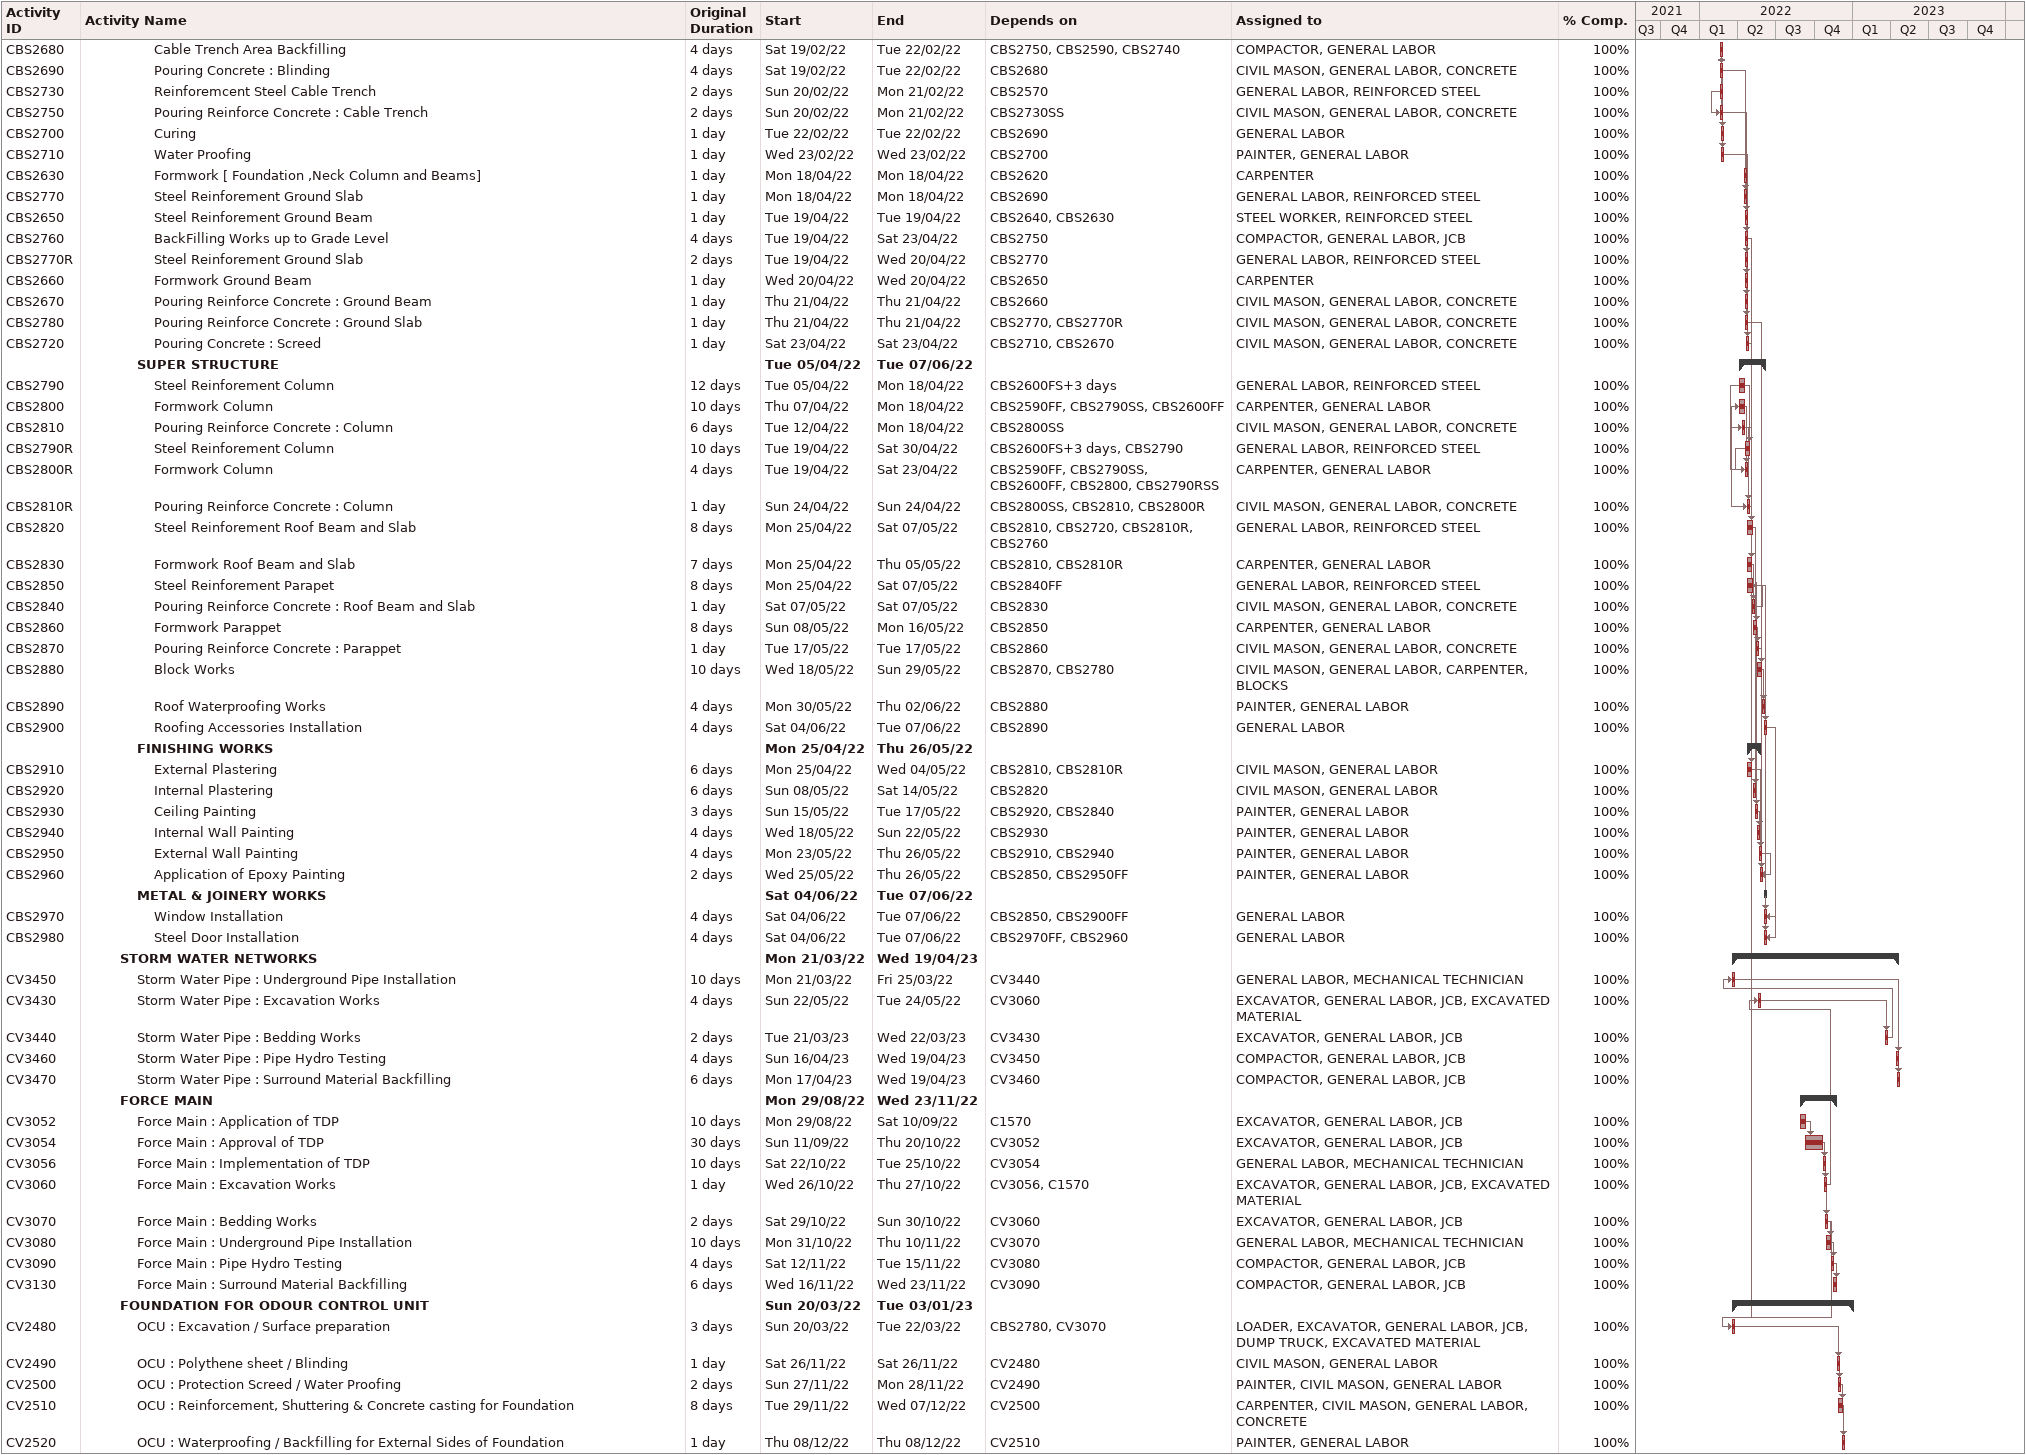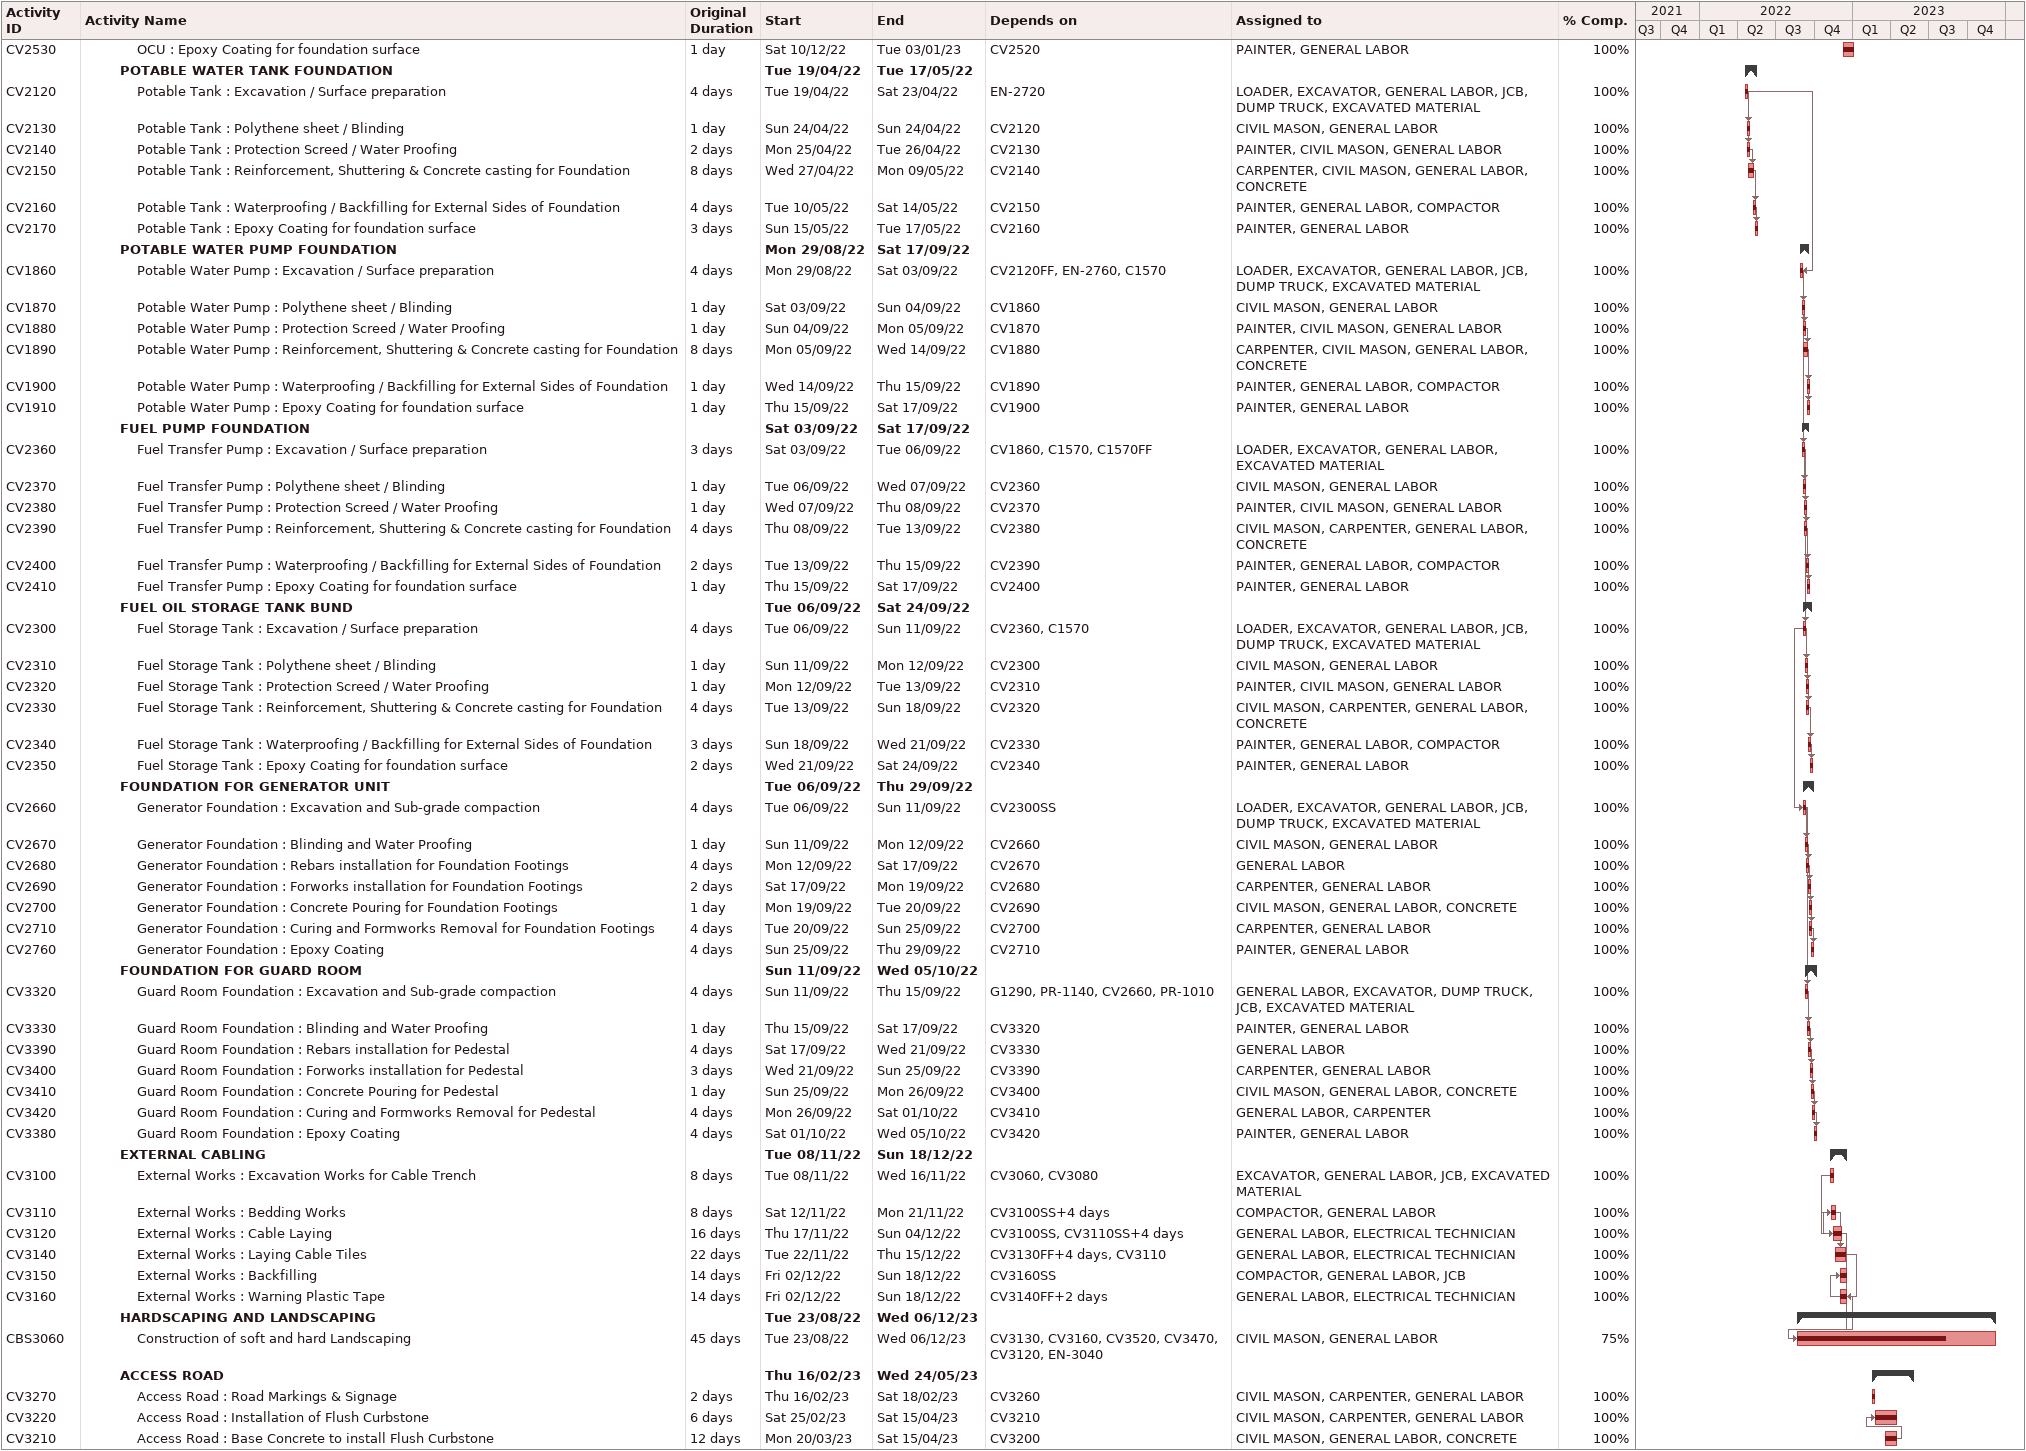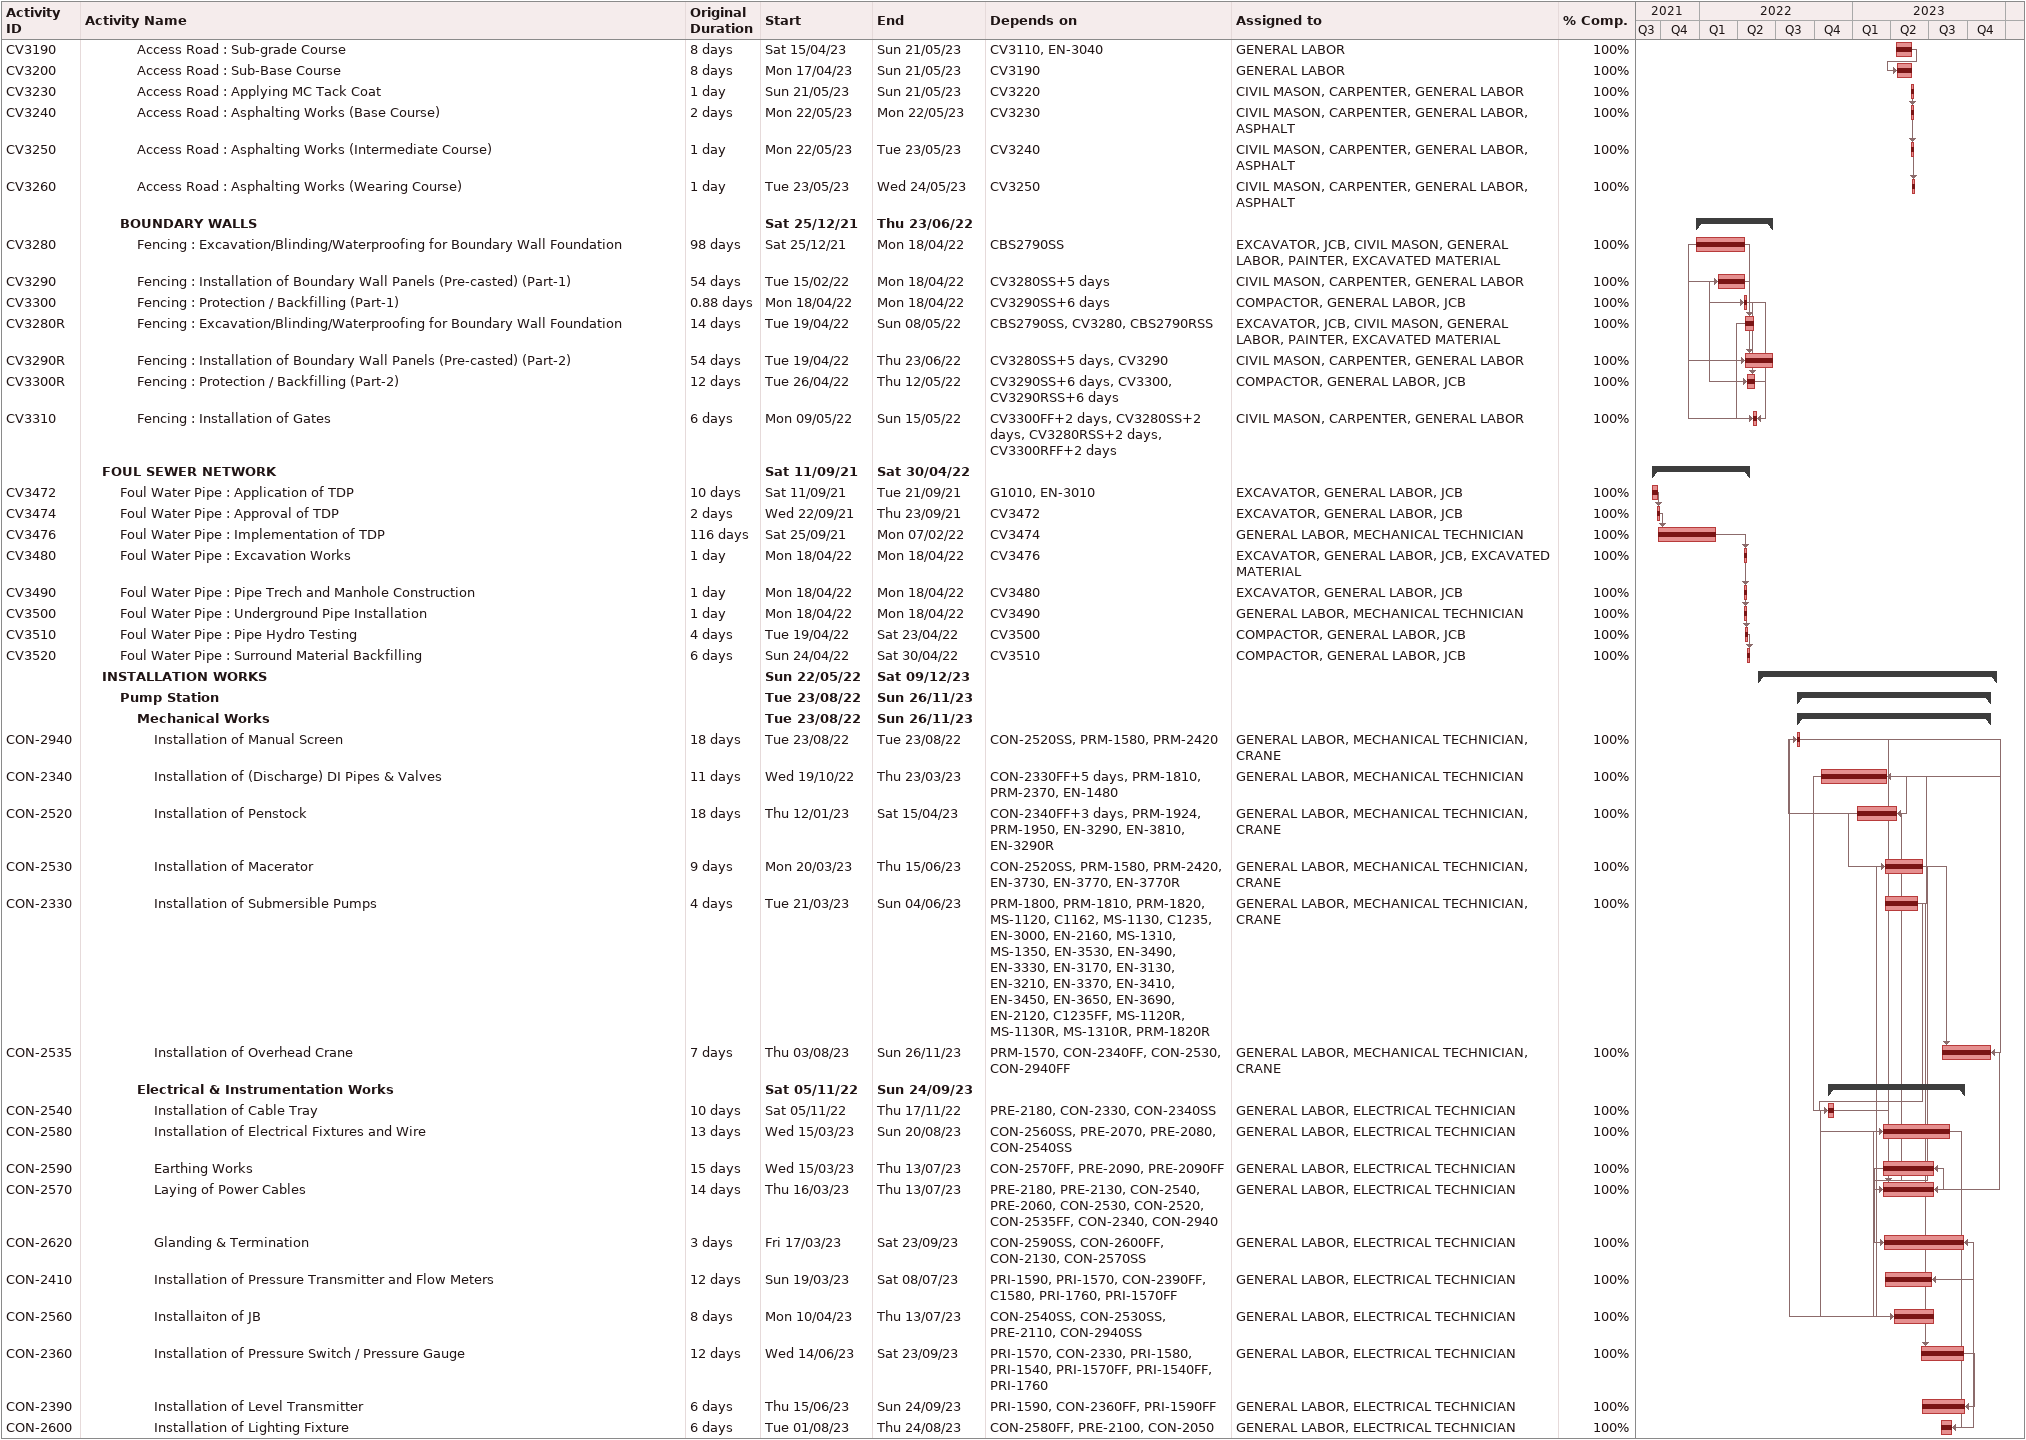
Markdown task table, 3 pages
| ID | Level | Task | Original duration | Start | Finish | Predecessors | Resources | % complete |
|---|---|---|---|---|---|---|---|---|
| CBS2680 | 5 | Cable Trench Area Backfilling | 4d | 2022-02-19 | 2022-02-22 | CBS2750, CBS2590, CBS2740 | COMPACTOR, GENERAL LABOR | 100 |
| CBS2690 | 5 | Pouring Concrete : Blinding | 4d | 2022-02-19 | 2022-02-22 | CBS2680 | CIVIL MASON, GENERAL LABOR, CONCRETE | 100 |
| CBS2730 | 5 | Reinforemcent Steel Cable Trench | 2d | 2022-02-20 | 2022-02-21 | CBS2570 | GENERAL LABOR, REINFORCED STEEL | 100 |
| CBS2750 | 5 | Pouring Reinforce Concrete : Cable Trench | 2d | 2022-02-20 | 2022-02-21 | CBS2730SS | CIVIL MASON, GENERAL LABOR, CONCRETE | 100 |
| CBS2700 | 5 | Curing | 1d | 2022-02-22 | 2022-02-22 | CBS2690 | GENERAL LABOR | 100 |
| CBS2710 | 5 | Water Proofing | 1d | 2022-02-23 | 2022-02-23 | CBS2700 | PAINTER, GENERAL LABOR | 100 |
| CBS2630 | 5 | Formwork [ Foundation ,Neck Column and Beams] | 1d | 2022-04-18 | 2022-04-18 | CBS2620 | CARPENTER | 100 |
| CBS2770 | 5 | Steel Reinforement Ground Slab | 1d | 2022-04-18 | 2022-04-18 | CBS2690 | GENERAL LABOR, REINFORCED STEEL | 100 |
| CBS2650 | 5 | Steel Reinforement Ground Beam | 1d | 2022-04-19 | 2022-04-19 | CBS2640, CBS2630 | STEEL WORKER, REINFORCED STEEL | 100 |
| CBS2760 | 5 | BackFilling Works up to Grade Level | 4d | 2022-04-19 | 2022-04-23 | CBS2750 | COMPACTOR, GENERAL LABOR, JCB | 100 |
| CBS2770R | 5 | Steel Reinforement Ground Slab | 2d | 2022-04-19 | 2022-04-20 | CBS2770 | GENERAL LABOR, REINFORCED STEEL | 100 |
| CBS2660 | 5 | Formwork Ground Beam | 1d | 2022-04-20 | 2022-04-20 | CBS2650 | CARPENTER | 100 |
| CBS2670 | 5 | Pouring Reinforce Concrete : Ground Beam | 1d | 2022-04-21 | 2022-04-21 | CBS2660 | CIVIL MASON, GENERAL LABOR, CONCRETE | 100 |
| CBS2780 | 5 | Pouring Reinforce Concrete : Ground Slab | 1d | 2022-04-21 | 2022-04-21 | CBS2770, CBS2770R | CIVIL MASON, GENERAL LABOR, CONCRETE | 100 |
| CBS2720 | 5 | Pouring Concrete : Screed | 1d | 2022-04-23 | 2022-04-23 | CBS2710, CBS2670 | CIVIL MASON, GENERAL LABOR, CONCRETE | 100 |
|  | 4 | **SUPER STRUCTURE** |  | 2022-04-05 | 2022-06-07 |  |  |  |
| CBS2790 | 5 | Steel Reinforement Column | 12d | 2022-04-05 | 2022-04-18 | CBS2600FS+3d | GENERAL LABOR, REINFORCED STEEL | 100 |
| CBS2800 | 5 | Formwork Column | 10d | 2022-04-07 | 2022-04-18 | CBS2590FF, CBS2790SS, CBS2600FF | CARPENTER, GENERAL LABOR | 100 |
| CBS2810 | 5 | Pouring Reinforce Concrete : Column | 6d | 2022-04-12 | 2022-04-18 | CBS2800SS | CIVIL MASON, GENERAL LABOR, CONCRETE | 100 |
| CBS2790R | 5 | Steel Reinforement Column | 10d | 2022-04-19 | 2022-04-30 | CBS2600FS+3d, CBS2790 | GENERAL LABOR, REINFORCED STEEL | 100 |
| CBS2800R | 5 | Formwork Column | 4d | 2022-04-19 | 2022-04-23 | CBS2590FF, CBS2790SS, CBS2600FF, CBS2800, CBS2790RSS | CARPENTER, GENERAL LABOR | 100 |
| CBS2810R | 5 | Pouring Reinforce Concrete : Column | 1d | 2022-04-24 | 2022-04-24 | CBS2800SS, CBS2810, CBS2800R | CIVIL MASON, GENERAL LABOR, CONCRETE | 100 |
| CBS2820 | 5 | Steel Reinforement Roof Beam and Slab | 8d | 2022-04-25 | 2022-05-07 | CBS2810, CBS2720, CBS2810R, CBS2760 | GENERAL LABOR, REINFORCED STEEL | 100 |
| CBS2830 | 5 | Formwork Roof Beam and Slab | 7d | 2022-04-25 | 2022-05-05 | CBS2810, CBS2810R | CARPENTER, GENERAL LABOR | 100 |
| CBS2850 | 5 | Steel Reinforement Parapet | 8d | 2022-04-25 | 2022-05-07 | CBS2840FF | GENERAL LABOR, REINFORCED STEEL | 100 |
| CBS2840 | 5 | Pouring Reinforce Concrete : Roof Beam and Slab | 1d | 2022-05-07 | 2022-05-07 | CBS2830 | CIVIL MASON, GENERAL LABOR, CONCRETE | 100 |
| CBS2860 | 5 | Formwork Parappet | 8d | 2022-05-08 | 2022-05-16 | CBS2850 | CARPENTER, GENERAL LABOR | 100 |
| CBS2870 | 5 | Pouring Reinforce Concrete : Parappet | 1d | 2022-05-17 | 2022-05-17 | CBS2860 | CIVIL MASON, GENERAL LABOR, CONCRETE | 100 |
| CBS2880 | 5 | Block Works | 10d | 2022-05-18 | 2022-05-29 | CBS2870, CBS2780 | CIVIL MASON, GENERAL LABOR, CARPENTER, BLOCKS | 100 |
| CBS2890 | 5 | Roof Waterproofing Works | 4d | 2022-05-30 | 2022-06-02 | CBS2880 | PAINTER, GENERAL LABOR | 100 |
| CBS2900 | 5 | Roofing Accessories Installation | 4d | 2022-06-04 | 2022-06-07 | CBS2890 | GENERAL LABOR | 100 |
|  | 4 | **FINISHING WORKS** |  | 2022-04-25 | 2022-05-26 |  |  |  |
| CBS2910 | 5 | External Plastering | 6d | 2022-04-25 | 2022-05-04 | CBS2810, CBS2810R | CIVIL MASON, GENERAL LABOR | 100 |
| CBS2920 | 5 | Internal Plastering | 6d | 2022-05-08 | 2022-05-14 | CBS2820 | CIVIL MASON, GENERAL LABOR | 100 |
| CBS2930 | 5 | Ceiling Painting | 3d | 2022-05-15 | 2022-05-17 | CBS2920, CBS2840 | PAINTER, GENERAL LABOR | 100 |
| CBS2940 | 5 | Internal Wall Painting | 4d | 2022-05-18 | 2022-05-22 | CBS2930 | PAINTER, GENERAL LABOR | 100 |
| CBS2950 | 5 | External Wall Painting | 4d | 2022-05-23 | 2022-05-26 | CBS2910, CBS2940 | PAINTER, GENERAL LABOR | 100 |
| CBS2960 | 5 | Application of Epoxy Painting | 2d | 2022-05-25 | 2022-05-26 | CBS2850, CBS2950FF | PAINTER, GENERAL LABOR | 100 |
|  | 4 | **METAL & JOINERY WORKS** |  | 2022-06-04 | 2022-06-07 |  |  |  |
| CBS2970 | 5 | Window Installation | 4d | 2022-06-04 | 2022-06-07 | CBS2850, CBS2900FF | GENERAL LABOR | 100 |
| CBS2980 | 5 | Steel Door Installation | 4d | 2022-06-04 | 2022-06-07 | CBS2970FF, CBS2960 | GENERAL LABOR | 100 |
|  | 3 | **STORM WATER NETWORKS** |  | 2022-03-21 | 2023-04-19 |  |  |  |
| CV3450 | 4 | Storm Water Pipe : Underground Pipe Installation | 10d | 2022-03-21 | 2022-03-25 | CV3440 | GENERAL LABOR, MECHANICAL TECHNICIAN | 100 |
| CV3430 | 4 | Storm Water Pipe : Excavation Works | 4d | 2022-05-22 | 2022-05-24 | CV3060 | EXCAVATOR, GENERAL LABOR, JCB, EXCAVATED MATERIAL | 100 |
| CV3440 | 4 | Storm Water Pipe : Bedding Works | 2d | 2023-03-21 | 2023-03-22 | CV3430 | EXCAVATOR, GENERAL LABOR, JCB | 100 |
| CV3460 | 4 | Storm Water Pipe : Pipe Hydro Testing | 4d | 2023-04-16 | 2023-04-19 | CV3450 | COMPACTOR, GENERAL LABOR, JCB | 100 |
| CV3470 | 4 | Storm Water Pipe : Surround Material Backfilling | 6d | 2023-04-17 | 2023-04-19 | CV3460 | COMPACTOR, GENERAL LABOR, JCB | 100 |
|  | 3 | **FORCE MAIN** |  | 2022-08-29 | 2022-11-23 |  |  |  |
| CV3052 | 4 | Force Main : Application of TDP | 10d | 2022-08-29 | 2022-09-10 | C1570 | EXCAVATOR, GENERAL LABOR, JCB | 100 |
| CV3054 | 4 | Force Main : Approval of TDP | 30d | 2022-09-11 | 2022-10-20 | CV3052 | EXCAVATOR, GENERAL LABOR, JCB | 100 |
| CV3056 | 4 | Force Main : Implementation of TDP | 10d | 2022-10-22 | 2022-10-25 | CV3054 | GENERAL LABOR, MECHANICAL TECHNICIAN | 100 |
| CV3060 | 4 | Force Main : Excavation Works | 1d | 2022-10-26 | 2022-10-27 | CV3056, C1570 | EXCAVATOR, GENERAL LABOR, JCB, EXCAVATED MATERIAL | 100 |
| CV3070 | 4 | Force Main : Bedding Works | 2d | 2022-10-29 | 2022-10-30 | CV3060 | EXCAVATOR, GENERAL LABOR, JCB | 100 |
| CV3080 | 4 | Force Main : Underground Pipe Installation | 10d | 2022-10-31 | 2022-11-10 | CV3070 | GENERAL LABOR, MECHANICAL TECHNICIAN | 100 |
| CV3090 | 4 | Force Main : Pipe Hydro Testing | 4d | 2022-11-12 | 2022-11-15 | CV3080 | COMPACTOR, GENERAL LABOR, JCB | 100 |
| CV3130 | 4 | Force Main : Surround Material Backfilling | 6d | 2022-11-16 | 2022-11-23 | CV3090 | COMPACTOR, GENERAL LABOR, JCB | 100 |
|  | 3 | **FOUNDATION FOR ODOUR CONTROL UNIT** |  | 2022-03-20 | 2023-01-03 |  |  |  |
| CV2480 | 4 | OCU : Excavation / Surface preparation | 3d | 2022-03-20 | 2022-03-22 | CBS2780, CV3070 | LOADER, EXCAVATOR, GENERAL LABOR, JCB, DUMP TRUCK, EXCAVATED MATERIAL | 100 |
| CV2490 | 4 | OCU : Polythene sheet / Blinding | 1d | 2022-11-26 | 2022-11-26 | CV2480 | CIVIL MASON, GENERAL LABOR | 100 |
| CV2500 | 4 | OCU : Protection Screed / Water Proofing | 2d | 2022-11-27 | 2022-11-28 | CV2490 | PAINTER, CIVIL MASON, GENERAL LABOR | 100 |
| CV2510 | 4 | OCU : Reinforcement, Shuttering & Concrete casting for Foundation | 8d | 2022-11-29 | 2022-12-07 | CV2500 | CARPENTER, CIVIL MASON, GENERAL LABOR, CONCRETE | 100 |
| CV2520 | 4 | OCU : Waterproofing / Backfilling for External Sides of Foundation | 1d | 2022-12-08 | 2022-12-08 | CV2510 | PAINTER, GENERAL LABOR | 100 |
| CV2530 | 4 | OCU : Epoxy Coating for foundation surface | 1d | 2022-12-10 | 2023-01-03 | CV2520 | PAINTER, GENERAL LABOR | 100 |
|  | 3 | **POTABLE WATER TANK FOUNDATION** |  | 2022-04-19 | 2022-05-17 |  |  |  |
| CV2120 | 4 | Potable Tank : Excavation / Surface preparation | 4d | 2022-04-19 | 2022-04-23 | EN-2720 | LOADER, EXCAVATOR, GENERAL LABOR, JCB, DUMP TRUCK, EXCAVATED MATERIAL | 100 |
| CV2130 | 4 | Potable Tank : Polythene sheet / Blinding | 1d | 2022-04-24 | 2022-04-24 | CV2120 | CIVIL MASON, GENERAL LABOR | 100 |
| CV2140 | 4 | Potable Tank : Protection Screed / Water Proofing | 2d | 2022-04-25 | 2022-04-26 | CV2130 | PAINTER, CIVIL MASON, GENERAL LABOR | 100 |
| CV2150 | 4 | Potable Tank : Reinforcement, Shuttering & Concrete casting for Foundation | 8d | 2022-04-27 | 2022-05-09 | CV2140 | CARPENTER, CIVIL MASON, GENERAL LABOR, CONCRETE | 100 |
| CV2160 | 4 | Potable Tank : Waterproofing / Backfilling for External Sides of Foundation | 4d | 2022-05-10 | 2022-05-14 | CV2150 | PAINTER, GENERAL LABOR, COMPACTOR | 100 |
| CV2170 | 4 | Potable Tank : Epoxy Coating for foundation surface | 3d | 2022-05-15 | 2022-05-17 | CV2160 | PAINTER, GENERAL LABOR | 100 |
|  | 3 | **POTABLE WATER PUMP FOUNDATION** |  | 2022-08-29 | 2022-09-17 |  |  |  |
| CV1860 | 4 | Potable Water Pump : Excavation / Surface preparation | 4d | 2022-08-29 | 2022-09-03 | CV2120FF, EN-2760, C1570 | LOADER, EXCAVATOR, GENERAL LABOR, JCB, DUMP TRUCK, EXCAVATED MATERIAL | 100 |
| CV1870 | 4 | Potable Water Pump : Polythene sheet / Blinding | 1d | 2022-09-03 | 2022-09-04 | CV1860 | CIVIL MASON, GENERAL LABOR | 100 |
| CV1880 | 4 | Potable Water Pump : Protection Screed / Water Proofing | 1d | 2022-09-04 | 2022-09-05 | CV1870 | PAINTER, CIVIL MASON, GENERAL LABOR | 100 |
| CV1890 | 4 | Potable Water Pump : Reinforcement, Shuttering & Concrete casting for Foundation | 8d | 2022-09-05 | 2022-09-14 | CV1880 | CARPENTER, CIVIL MASON, GENERAL LABOR, CONCRETE | 100 |
| CV1900 | 4 | Potable Water Pump : Waterproofing / Backfilling for External Sides of Foundation | 1d | 2022-09-14 | 2022-09-15 | CV1890 | PAINTER, GENERAL LABOR, COMPACTOR | 100 |
| CV1910 | 4 | Potable Water Pump : Epoxy Coating for foundation surface | 1d | 2022-09-15 | 2022-09-17 | CV1900 | PAINTER, GENERAL LABOR | 100 |
|  | 3 | **FUEL PUMP FOUNDATION** |  | 2022-09-03 | 2022-09-17 |  |  |  |
| CV2360 | 4 | Fuel Transfer Pump : Excavation / Surface preparation | 3d | 2022-09-03 | 2022-09-06 | CV1860, C1570, C1570FF | LOADER, EXCAVATOR, GENERAL LABOR, EXCAVATED MATERIAL | 100 |
| CV2370 | 4 | Fuel Transfer Pump : Polythene sheet / Blinding | 1d | 2022-09-06 | 2022-09-07 | CV2360 | CIVIL MASON, GENERAL LABOR | 100 |
| CV2380 | 4 | Fuel Transfer Pump : Protection Screed / Water Proofing | 1d | 2022-09-07 | 2022-09-08 | CV2370 | PAINTER, CIVIL MASON, GENERAL LABOR | 100 |
| CV2390 | 4 | Fuel Transfer Pump : Reinforcement, Shuttering & Concrete casting for Foundation | 4d | 2022-09-08 | 2022-09-13 | CV2380 | CIVIL MASON, CARPENTER, GENERAL LABOR, CONCRETE | 100 |
| CV2400 | 4 | Fuel Transfer Pump : Waterproofing / Backfilling for External Sides of Foundation | 2d | 2022-09-13 | 2022-09-15 | CV2390 | PAINTER, GENERAL LABOR, COMPACTOR | 100 |
| CV2410 | 4 | Fuel Transfer Pump : Epoxy Coating for foundation surface | 1d | 2022-09-15 | 2022-09-17 | CV2400 | PAINTER, GENERAL LABOR | 100 |
|  | 3 | **FUEL OIL STORAGE TANK BUND** |  | 2022-09-06 | 2022-09-24 |  |  |  |
| CV2300 | 4 | Fuel Storage Tank : Excavation / Surface preparation | 4d | 2022-09-06 | 2022-09-11 | CV2360, C1570 | LOADER, EXCAVATOR, GENERAL LABOR, JCB, DUMP TRUCK, EXCAVATED MATERIAL | 100 |
| CV2310 | 4 | Fuel Storage Tank : Polythene sheet / Blinding | 1d | 2022-09-11 | 2022-09-12 | CV2300 | CIVIL MASON, GENERAL LABOR | 100 |
| CV2320 | 4 | Fuel Storage Tank : Protection Screed / Water Proofing | 1d | 2022-09-12 | 2022-09-13 | CV2310 | PAINTER, CIVIL MASON, GENERAL LABOR | 100 |
| CV2330 | 4 | Fuel Storage Tank : Reinforcement, Shuttering & Concrete casting for Foundation | 4d | 2022-09-13 | 2022-09-18 | CV2320 | CIVIL MASON, CARPENTER, GENERAL LABOR, CONCRETE | 100 |
| CV2340 | 4 | Fuel Storage Tank : Waterproofing / Backfilling for External Sides of Foundation | 3d | 2022-09-18 | 2022-09-21 | CV2330 | PAINTER, GENERAL LABOR, COMPACTOR | 100 |
| CV2350 | 4 | Fuel Storage Tank : Epoxy Coating for foundation surface | 2d | 2022-09-21 | 2022-09-24 | CV2340 | PAINTER, GENERAL LABOR | 100 |
|  | 3 | **FOUNDATION FOR GENERATOR UNIT** |  | 2022-09-06 | 2022-09-29 |  |  |  |
| CV2660 | 4 | Generator Foundation : Excavation and Sub-grade compaction | 4d | 2022-09-06 | 2022-09-11 | CV2300SS | LOADER, EXCAVATOR, GENERAL LABOR, JCB, DUMP TRUCK, EXCAVATED MATERIAL | 100 |
| CV2670 | 4 | Generator Foundation : Blinding and Water Proofing | 1d | 2022-09-11 | 2022-09-12 | CV2660 | CIVIL MASON, GENERAL LABOR | 100 |
| CV2680 | 4 | Generator Foundation : Rebars installation for Foundation Footings | 4d | 2022-09-12 | 2022-09-17 | CV2670 | GENERAL LABOR | 100 |
| CV2690 | 4 | Generator Foundation : Forworks installation for Foundation Footings | 2d | 2022-09-17 | 2022-09-19 | CV2680 | CARPENTER, GENERAL LABOR | 100 |
| CV2700 | 4 | Generator Foundation : Concrete Pouring for Foundation Footings | 1d | 2022-09-19 | 2022-09-20 | CV2690 | CIVIL MASON, GENERAL LABOR, CONCRETE | 100 |
| CV2710 | 4 | Generator Foundation : Curing and Formworks Removal for Foundation Footings | 4d | 2022-09-20 | 2022-09-25 | CV2700 | CARPENTER, GENERAL LABOR | 100 |
| CV2760 | 4 | Generator Foundation : Epoxy Coating | 4d | 2022-09-25 | 2022-09-29 | CV2710 | PAINTER, GENERAL LABOR | 100 |
|  | 3 | **FOUNDATION FOR GUARD ROOM** |  | 2022-09-11 | 2022-10-05 |  |  |  |
| CV3320 | 4 | Guard Room Foundation : Excavation and Sub-grade compaction | 4d | 2022-09-11 | 2022-09-15 | G1290, PR-1140, CV2660, PR-1010 | GENERAL LABOR, EXCAVATOR, DUMP TRUCK, JCB, EXCAVATED MATERIAL | 100 |
| CV3330 | 4 | Guard Room Foundation : Blinding and Water Proofing | 1d | 2022-09-15 | 2022-09-17 | CV3320 | PAINTER, GENERAL LABOR | 100 |
| CV3390 | 4 | Guard Room Foundation : Rebars installation for Pedestal | 4d | 2022-09-17 | 2022-09-21 | CV3330 | GENERAL LABOR | 100 |
| CV3400 | 4 | Guard Room Foundation : Forworks installation for Pedestal | 3d | 2022-09-21 | 2022-09-25 | CV3390 | CARPENTER, GENERAL LABOR | 100 |
| CV3410 | 4 | Guard Room Foundation : Concrete Pouring for Pedestal | 1d | 2022-09-25 | 2022-09-26 | CV3400 | CIVIL MASON, GENERAL LABOR, CONCRETE | 100 |
| CV3420 | 4 | Guard Room Foundation : Curing and Formworks Removal for Pedestal | 4d | 2022-09-26 | 2022-10-01 | CV3410 | GENERAL LABOR, CARPENTER | 100 |
| CV3380 | 4 | Guard Room Foundation : Epoxy Coating | 4d | 2022-10-01 | 2022-10-05 | CV3420 | PAINTER, GENERAL LABOR | 100 |
|  | 3 | **EXTERNAL CABLING** |  | 2022-11-08 | 2022-12-18 |  |  |  |
| CV3100 | 4 | External Works : Excavation Works for Cable Trench | 8d | 2022-11-08 | 2022-11-16 | CV3060, CV3080 | EXCAVATOR, GENERAL LABOR, JCB, EXCAVATED MATERIAL | 100 |
| CV3110 | 4 | External Works : Bedding Works | 8d | 2022-11-12 | 2022-11-21 | CV3100SS+4d | COMPACTOR, GENERAL LABOR | 100 |
| CV3120 | 4 | External Works : Cable Laying | 16d | 2022-11-17 | 2022-12-04 | CV3100SS, CV3110SS+4d | GENERAL LABOR, ELECTRICAL TECHNICIAN | 100 |
| CV3140 | 4 | External Works : Laying Cable Tiles | 22d | 2022-11-22 | 2022-12-15 | CV3130FF+4d, CV3110 | GENERAL LABOR, ELECTRICAL TECHNICIAN | 100 |
| CV3150 | 4 | External Works : Backfilling | 14d | 2022-12-02 | 2022-12-18 | CV3160SS | COMPACTOR, GENERAL LABOR, JCB | 100 |
| CV3160 | 4 | External Works : Warning Plastic Tape | 14d | 2022-12-02 | 2022-12-18 | CV3140FF+2d | GENERAL LABOR, ELECTRICAL TECHNICIAN | 100 |
|  | 3 | **HARDSCAPING AND LANDSCAPING** |  | 2022-08-23 | 2023-12-06 |  |  |  |
| CBS3060 | 4 | Construction of soft and hard Landscaping | 45d | 2022-08-23 | 2023-12-06 | CV3130, CV3160, CV3520, CV3470, CV3120, EN-3040 | CIVIL MASON, GENERAL LABOR | 75 |
|  | 3 | **ACCESS ROAD** |  | 2023-02-16 | 2023-05-24 |  |  |  |
| CV3270 | 4 | Access Road : Road Markings & Signage | 2d | 2023-02-16 | 2023-02-18 | CV3260 | CIVIL MASON, CARPENTER, GENERAL LABOR | 100 |
| CV3220 | 4 | Access Road : Installation of Flush Curbstone | 6d | 2023-02-25 | 2023-04-15 | CV3210 | CIVIL MASON, CARPENTER, GENERAL LABOR | 100 |
| CV3210 | 4 | Access Road : Base Concrete to install Flush Curbstone | 12d | 2023-03-20 | 2023-04-15 | CV3200 | CIVIL MASON, GENERAL LABOR, CONCRETE | 100 |
| CV3190 | 4 | Access Road : Sub-grade Course | 8d | 2023-04-15 | 2023-05-21 | CV3110, EN-3040 | GENERAL LABOR | 100 |
| CV3200 | 4 | Access Road : Sub-Base Course | 8d | 2023-04-17 | 2023-05-21 | CV3190 | GENERAL LABOR | 100 |
| CV3230 | 4 | Access Road : Applying MC Tack Coat | 1d | 2023-05-21 | 2023-05-21 | CV3220 | CIVIL MASON, CARPENTER, GENERAL LABOR | 100 |
| CV3240 | 4 | Access Road : Asphalting Works (Base Course) | 2d | 2023-05-22 | 2023-05-22 | CV3230 | CIVIL MASON, CARPENTER, GENERAL LABOR, ASPHALT | 100 |
| CV3250 | 4 | Access Road : Asphalting Works (Intermediate Course) | 1d | 2023-05-22 | 2023-05-23 | CV3240 | CIVIL MASON, CARPENTER, GENERAL LABOR, ASPHALT | 100 |
| CV3260 | 4 | Access Road : Asphalting Works (Wearing Course) | 1d | 2023-05-23 | 2023-05-24 | CV3250 | CIVIL MASON, CARPENTER, GENERAL LABOR, ASPHALT | 100 |
|  | 3 | **BOUNDARY WALLS** |  | 2021-12-25 | 2022-06-23 |  |  |  |
| CV3280 | 4 | Fencing : Excavation/Blinding/Waterproofing for Boundary Wall Foundation | 98d | 2021-12-25 | 2022-04-18 | CBS2790SS | EXCAVATOR, JCB, CIVIL MASON, GENERAL LABOR, PAINTER, EXCAVATED MATERIAL | 100 |
| CV3290 | 4 | Fencing : Installation of Boundary Wall Panels (Pre-casted) (Part-1) | 54d | 2022-02-15 | 2022-04-18 | CV3280SS+5d | CIVIL MASON, CARPENTER, GENERAL LABOR | 100 |
| CV3300 | 4 | Fencing : Protection / Backfilling (Part-1) | 0.88d | 2022-04-18 | 2022-04-18 | CV3290SS+6d | COMPACTOR, GENERAL LABOR, JCB | 100 |
| CV3280R | 4 | Fencing : Excavation/Blinding/Waterproofing for Boundary Wall Foundation | 14d | 2022-04-19 | 2022-05-08 | CBS2790SS, CV3280, CBS2790RSS | EXCAVATOR, JCB, CIVIL MASON, GENERAL LABOR, PAINTER, EXCAVATED MATERIAL | 100 |
| CV3290R | 4 | Fencing : Installation of Boundary Wall Panels (Pre-casted) (Part-2) | 54d | 2022-04-19 | 2022-06-23 | CV3280SS+5d, CV3290 | CIVIL MASON, CARPENTER, GENERAL LABOR | 100 |
| CV3300R | 4 | Fencing : Protection / Backfilling (Part-2) | 12d | 2022-04-26 | 2022-05-12 | CV3290SS+6d, CV3300, CV3290RSS+6d | COMPACTOR, GENERAL LABOR, JCB | 100 |
| CV3310 | 4 | Fencing : Installation of Gates | 6d | 2022-05-09 | 2022-05-15 | CV3300FF+2d, CV3280SS+2d, CV3280RSS+2d, CV3300RFF+2d | CIVIL MASON, CARPENTER, GENERAL LABOR | 100 |
|  | 2 | **FOUL SEWER NETWORK** |  | 2021-09-11 | 2022-04-30 |  |  |  |
| CV3472 | 3 | Foul Water Pipe : Application of TDP | 10d | 2021-09-11 | 2021-09-21 | G1010, EN-3010 | EXCAVATOR, GENERAL LABOR, JCB | 100 |
| CV3474 | 3 | Foul Water Pipe : Approval of TDP | 2d | 2021-09-22 | 2021-09-23 | CV3472 | EXCAVATOR, GENERAL LABOR, JCB | 100 |
| CV3476 | 3 | Foul Water Pipe : Implementation of TDP | 116d | 2021-09-25 | 2022-02-07 | CV3474 | GENERAL LABOR, MECHANICAL TECHNICIAN | 100 |
| CV3480 | 3 | Foul Water Pipe : Excavation Works | 1d | 2022-04-18 | 2022-04-18 | CV3476 | EXCAVATOR, GENERAL LABOR, JCB, EXCAVATED MATERIAL | 100 |
| CV3490 | 3 | Foul Water Pipe : Pipe Trech and Manhole Construction | 1d | 2022-04-18 | 2022-04-18 | CV3480 | EXCAVATOR, GENERAL LABOR, JCB | 100 |
| CV3500 | 3 | Foul Water Pipe : Underground Pipe Installation | 1d | 2022-04-18 | 2022-04-18 | CV3490 | GENERAL LABOR, MECHANICAL TECHNICIAN | 100 |
| CV3510 | 3 | Foul Water Pipe : Pipe Hydro Testing | 4d | 2022-04-19 | 2022-04-23 | CV3500 | COMPACTOR, GENERAL LABOR, JCB | 100 |
| CV3520 | 3 | Foul Water Pipe : Surround Material Backfilling | 6d | 2022-04-24 | 2022-04-30 | CV3510 | COMPACTOR, GENERAL LABOR, JCB | 100 |
|  | 2 | **INSTALLATION WORKS** |  | 2022-05-22 | 2023-12-09 |  |  |  |
|  | 3 | **Pump Station** |  | 2022-08-23 | 2023-11-26 |  |  |  |
|  | 4 | **Mechanical Works** |  | 2022-08-23 | 2023-11-26 |  |  |  |
| CON-2940 | 5 | Installation of Manual Screen | 18d | 2022-08-23 | 2022-08-23 | CON-2520SS, PRM-1580, PRM-2420 | GENERAL LABOR, MECHANICAL TECHNICIAN, CRANE | 100 |
| CON-2340 | 5 | Installation of (Discharge) DI Pipes & Valves | 11d | 2022-10-19 | 2023-03-23 | CON-2330FF+5d, PRM-1810, PRM-2370, EN-1480 | GENERAL LABOR, MECHANICAL TECHNICIAN | 100 |
| CON-2520 | 5 | Installation of Penstock | 18d | 2023-01-12 | 2023-04-15 | CON-2340FF+3d, PRM-1924, PRM-1950, EN-3290, EN-3810, EN-3290R | GENERAL LABOR, MECHANICAL TECHNICIAN, CRANE | 100 |
| CON-2530 | 5 | Installation of Macerator | 9d | 2023-03-20 | 2023-06-15 | CON-2520SS, PRM-1580, PRM-2420, EN-3730, EN-3770, EN-3770R | GENERAL LABOR, MECHANICAL TECHNICIAN, CRANE | 100 |
| CON-2330 | 5 | Installation of Submersible Pumps | 4d | 2023-03-21 | 2023-06-04 | PRM-1800, PRM-1810, PRM-1820, MS-1120, C1162, MS-1130, C1235, EN-3000, EN-2160, MS-1310, MS-1350, EN-3530, EN-3490, EN-3330, EN-3170, EN-3130, EN-3210, EN-3370, EN-3410, EN-3450, EN-3650, EN-3690, EN-2120, C1235FF, MS-1120R, MS-1130R, MS-1310R, PRM-1820R | GENERAL LABOR, MECHANICAL TECHNICIAN, CRANE | 100 |
| CON-2535 | 5 | Installation of Overhead Crane | 7d | 2023-08-03 | 2023-11-26 | PRM-1570, CON-2340FF, CON-2530, CON-2940FF | GENERAL LABOR, MECHANICAL TECHNICIAN, CRANE | 100 |
|  | 4 | **Electrical & Instrumentation Works** |  | 2022-11-05 | 2023-09-24 |  |  |  |
| CON-2540 | 5 | Installation of Cable Tray | 10d | 2022-11-05 | 2022-11-17 | PRE-2180, CON-2330, CON-2340SS | GENERAL LABOR, ELECTRICAL TECHNICIAN | 100 |
| CON-2580 | 5 | Installation of Electrical Fixtures and Wire | 13d | 2023-03-15 | 2023-08-20 | CON-2560SS, PRE-2070, PRE-2080, CON-2540SS | GENERAL LABOR, ELECTRICAL TECHNICIAN | 100 |
| CON-2590 | 5 | Earthing Works | 15d | 2023-03-15 | 2023-07-13 | CON-2570FF, PRE-2090, PRE-2090FF | GENERAL LABOR, ELECTRICAL TECHNICIAN | 100 |
| CON-2570 | 5 | Laying of Power Cables | 14d | 2023-03-16 | 2023-07-13 | PRE-2180, PRE-2130, CON-2540, PRE-2060, CON-2530, CON-2520, CON-2535FF, CON-2340, CON-2940 | GENERAL LABOR, ELECTRICAL TECHNICIAN | 100 |
| CON-2620 | 5 | Glanding & Termination | 3d | 2023-03-17 | 2023-09-23 | CON-2590SS, CON-2600FF, CON-2130, CON-2570SS | GENERAL LABOR, ELECTRICAL TECHNICIAN | 100 |
| CON-2410 | 5 | Installation of Pressure Transmitter and Flow Meters | 12d | 2023-03-19 | 2023-07-08 | PRI-1590, PRI-1570, CON-2390FF, C1580, PRI-1760, PRI-1570FF | GENERAL LABOR, ELECTRICAL TECHNICIAN | 100 |
| CON-2560 | 5 | Installaiton of JB | 8d | 2023-04-10 | 2023-07-13 | CON-2540SS, CON-2530SS, PRE-2110, CON-2940SS | GENERAL LABOR, ELECTRICAL TECHNICIAN | 100 |
| CON-2360 | 5 | Installation of Pressure Switch / Pressure Gauge | 12d | 2023-06-14 | 2023-09-23 | PRI-1570, CON-2330, PRI-1580, PRI-1540, PRI-1570FF, PRI-1540FF, PRI-1760 | GENERAL LABOR, ELECTRICAL TECHNICIAN | 100 |
| CON-2390 | 5 | Installation of Level Transmitter | 6d | 2023-06-15 | 2023-09-24 | PRI-1590, CON-2360FF, PRI-1590FF | GENERAL LABOR, ELECTRICAL TECHNICIAN | 100 |
| CON-2600 | 5 | Installation of Lighting Fixture | 6d | 2023-08-01 | 2023-08-24 | CON-2580FF, PRE-2100, CON-2050 | GENERAL LABOR, ELECTRICAL TECHNICIAN | 100 |
